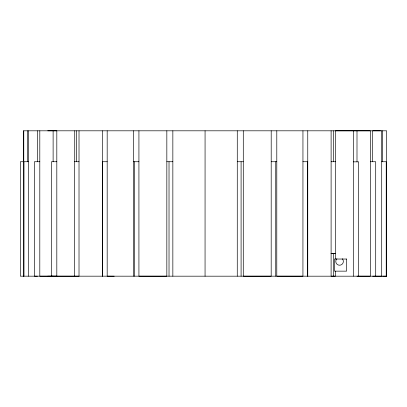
<?xml version="1.0" encoding="UTF-8"?>
<svg xmlns="http://www.w3.org/2000/svg" width="407" height="407" viewBox="0 0 407 407"><rect width="100%" height="100%" fill="white"/><g stroke="black" fill="none" stroke-linecap="round" stroke-linejoin="round"><path stroke-width="0.61" d="M23.377 161.732L23.377 130.81L386.65 130.81L386.64 276.19L34.412 276.175L34.412 161.732L39.805 161.732L39.805 130.81M23.377 276.19L23.779 276.175L23.779 130.81M27.62 161.732L27.62 130.81M37.485 276.175L28.409 276.175L28.409 130.81M37.485 161.732L37.485 130.81M53.119 161.732L53.119 130.81L56.817 130.81L56.817 276.175L51.43 276.175L51.48 161.732L56.817 161.732M74.73 161.732L74.73 130.81M76.592 161.732L76.592 130.81M39.805 161.732L39.805 276.175L79.014 276.175L79.014 130.81M102.366 276.175L102.366 130.81M114.219 276.19L107.178 276.175L107.178 130.81M133.328 276.175L133.328 130.81M166.834 130.81L166.834 276.175L158.038 276.19L138.924 276.175L138.924 130.81M172.848 276.175L172.848 130.81M205.057 276.19L205.072 130.81M237.266 276.175L237.276 130.81M271.204 130.81L271.189 276.175L252.081 276.19L243.284 276.175L243.294 130.81M302.95 130.81L302.935 276.175L295.899 276.19L276.785 276.175L276.801 130.81M307.753 276.175L307.763 130.81M331.115 130.81L331.1 276.175L335.383 276.175L335.378 271.143M333.526 161.732L333.537 130.81M335.383 161.732L335.399 130.81L370.314 130.815L370.314 276.175L356.995 276.175M353.301 276.175L353.312 130.917M356.995 161.844L357.005 130.917M372.629 161.732L372.644 130.81L380.545 130.81M372.629 276.175L381.705 276.175L381.715 130.81M382.499 161.732L382.509 130.81M331.1 161.732L335.668 161.732L335.648 253.469L331.084 253.469L335.368 253.469L335.373 259.03M47.721 276.19L53.119 276.175M47.721 130.81L53.119 130.81M23.779 161.732L20.35 161.732L20.35 276.175L28.409 276.175M28.409 161.732L23.901 161.732L23.901 276.175M79.014 161.732L74.45 161.732L74.45 276.175M102.366 161.732L107.178 161.732M133.328 161.732L138.924 161.732M166.834 161.732L172.848 161.732M237.266 161.732L243.284 161.732M271.189 161.732L276.785 161.732M302.935 161.732L307.753 161.732M370.314 161.732L375.707 161.732L375.707 276.175M381.705 161.732L386.218 161.732L386.218 276.175M353.301 161.844L358.638 161.844L358.638 276.175M382.499 276.175L386.64 276.19M333.511 253.48L333.526 276.19M307.677 161.732L307.677 276.175M275.743 161.732L275.743 276.175M241.092 161.732L241.092 276.175M169.022 161.732L169.022 276.175M134.371 161.732L134.371 276.175M102.442 161.732L102.442 276.175M342.241 258.755A3.785 3.785 0 0 1 342.241 264.107A3.785 3.785 0 0 1 336.889 264.107A3.785 3.785 0 0 1 336.889 258.755M346.601 259.03L334.488 259.03L334.488 271.143L346.601 271.143L346.601 259.03"/></g></svg>
